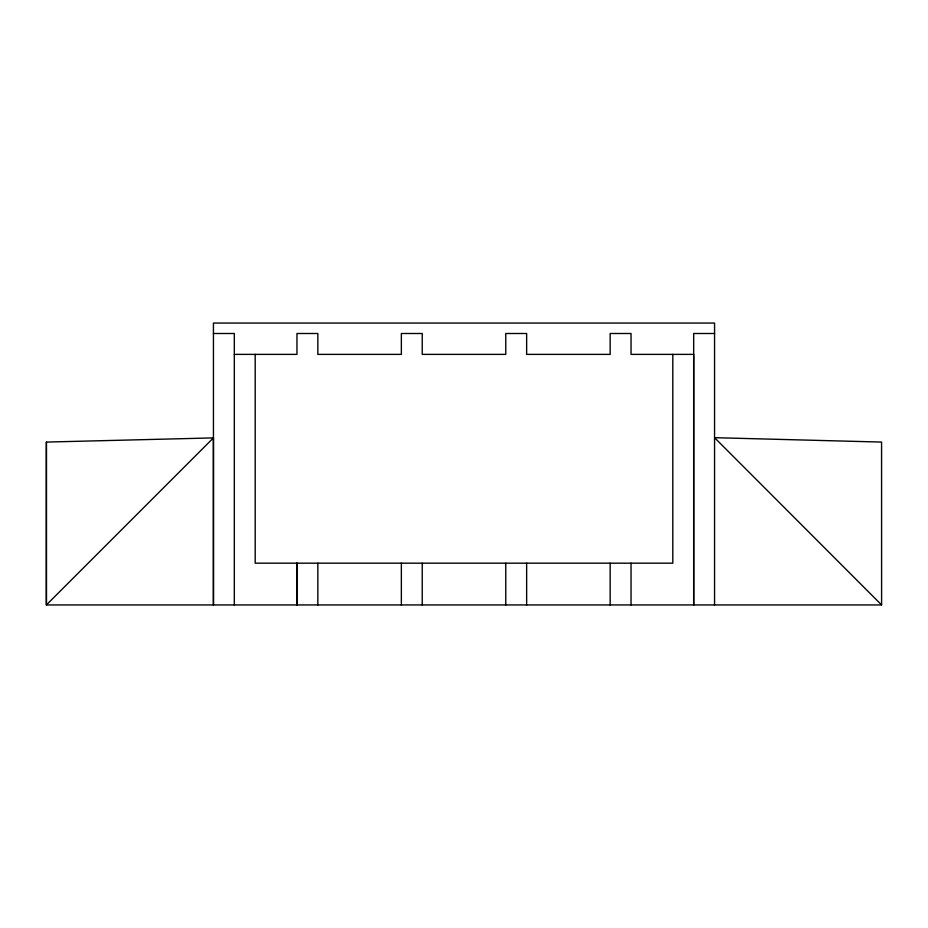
<?xml version="1.0" encoding="UTF-8"?>
<svg xmlns="http://www.w3.org/2000/svg" width="928" height="928" viewBox="0 0 928 928"><rect width="100%" height="100%" fill="white"/><g stroke="black" fill="none" stroke-linecap="round" stroke-linejoin="round"><path stroke-width="1.39" d="M714.56 604.94L714.56 323.06L213.44 323.06L213.44 604.94L213.44 437.9L46.4 442.076L46.4 604.94L881.6 604.94L881.565 442.076L714.56 437.68L881.6 604.94M234.32 604.94L234.32 333.5L213.44 333.5M213.44 437.9L46.4 604.94L46.4 442.076M714.56 333.5L693.68 333.5L693.68 604.94L693.68 354.38L631.04 354.38L631.04 333.5L610.16 333.5L610.16 354.38L526.64 354.38L526.64 333.5L505.76 333.5L505.76 354.38L422.24 354.38L422.24 333.5L401.36 333.5L401.36 354.38L317.84 354.38L317.84 333.5L296.96 333.5L296.96 354.38L234.32 354.38M672.8 354.38L672.8 563.18L255.2 563.18L255.2 354.38M631.04 563.18L631.04 604.94M610.16 563.18L610.16 604.94M526.64 563.18L526.64 604.94M505.76 563.18L505.76 604.94M422.24 563.18L422.24 604.94M401.36 563.18L401.36 604.94M317.84 563.18L317.84 604.94M296.96 563.18L296.96 604.94L296.96 563.18"/></g></svg>
